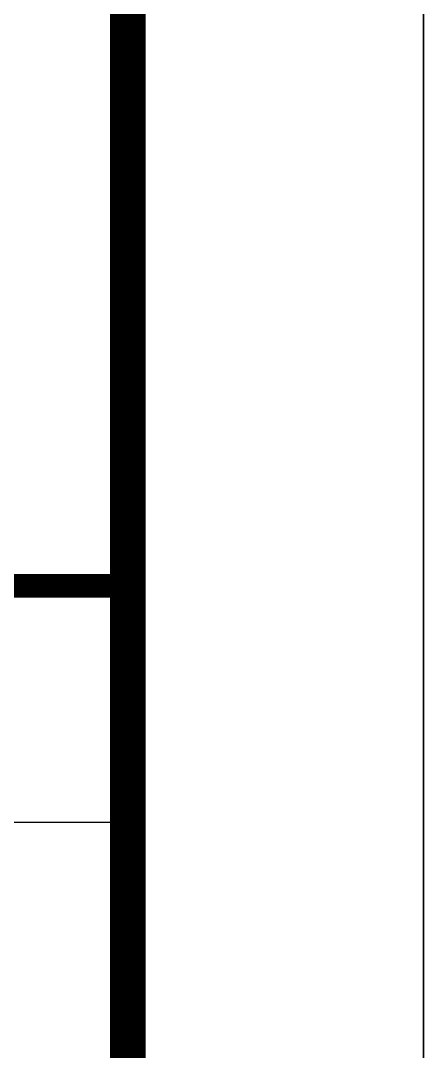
# Model space of a CAD drawing. Header units: millimetres. Extents: x 12325263 to 13848842, y -1463133 to 573208.
# Drawn here: x 12646797 to 12648842, y -1128856 to -1123619 of the extents above; entities that cross this region are included whole.
import ezdxf
from ezdxf.enums import TextEntityAlignment as Align

# ---------------------------------------------------------------- set-up
doc = ezdxf.new("R2010")
doc.units = ezdxf.units.MM
doc.header["$LTSCALE"] = 1000
for name, color, linetype in [('PUB_HATCH', 8, 'Continuous'), ('TITLIN', 7, 'Continuous'), ('TITLIN1', 7, 'Continuous'), ('电子签名', 6, 'Continuous')]:
    doc.layers.add(name, color=color, linetype=linetype)
doc.styles.add('ACHT', font='simhei.ttf')
doc.styles.add('TITXC', font='simhei.ttf')
doc.styles.add('TITXV', font='', dxfattribs={"width": 0.7})
doc.styles.get('TITXV').set_extended_font_data('SimSun')

# ---------------------------------------------------------------- blocks, each defined once
blk = doc.blocks.new('横向图框_A0')
at = {"layer": 'TITLIN'}
blk.add_line((1114, 206.115), (1179, 206.115), dxfattribs=at)
at = {"layer": 'TITLIN', "const_width": 0.8}
blk.add_lwpolyline([(1114, 214.115), (1179, 214.115)], dxfattribs=at)
at = {"layer": 'TITLIN1'}
blk.add_lwpolyline([(0, 0), (1189, 0), (1189, 841), (0, 841)], close=True, dxfattribs=at)
at = {"layer": 'TITLIN1', "const_width": 1.2}
blk.add_lwpolyline([(25, 10), (1179, 10), (1179, 831), (25, 831)], close=True, dxfattribs=at)
blk.add_lwpolyline([(25, 10), (1179, 10), (1179, 831), (25, 831)], close=True, dxfattribs=at)
at = {"style": 'TITXV', "width": 0.8}
for tag, p in [('智能化', (9.375, 781)), ('暖通', (3.125, 781)), ('给排水', (15.625, 705)), ('建筑', (3.125, 705)), ('结构', (9.375, 705)), ('电气', (21.875, 705))]:
    blk.add_attdef(tag, text='', height=2.5, rotation=90, dxfattribs=at).set_placement(p, align=Align.MIDDLE_CENTER)
for tag, height, style, p in [('总工程师', 3, 'ACHT', (1143.109, 210.304)), ('审定', 3, 'ACHT', (1143.109, 202.304)), ('审核', 3, 'ACHT', (1143.109, 194.304)), ('设计总负责人1', 3, 'ACHT', (1143.109, 186.304)), ('设计总负责人2', 3, 'ACHT', (1143.109, 178.304)), ('设计总负责人3', 3, 'ACHT', (1143.109, 170.304)), ('专业负责人1', 3, 'ACHT', (1143.109, 162.304)), ('专业负责人2', 3, 'ACHT', (1143.109, 154.304)), ('专业负责人3', 3, 'ACHT', (1143.109, 146.304)), ('校核1', 3, 'ACHT', (1143.109, 138.304)), ('校核2', 3, 'ACHT', (1143.109, 130.304)), ('设计1', 3, 'ACHT', (1143.109, 122.304)), ('设计2', 3, 'ACHT', (1143.109, 114.304)), ('工程编号', 3, 'TITXC', (1142.308, 74.793)), ('专业', 3, 'TITXC', (1170.433, 74.793)), ('设计阶段', 3, 'TITXC', (1155.544, 67.776)), ('图号', 5, 'TITXC', (1140.343, 32.746)), ('出图日期', 3, 'ACHT', (1144.346, 24.293))]:
    blk.add_attdef(tag, text='', height=height, dxfattribs=dict(style=style)).set_placement(p, align=Align.MIDDLE_CENTER)
at = {"style": 'TITXC', "flags": 1}
for tag, height, p in [('建设单位', 3, (1149.822, 102.293)), ('工程名称', 3, (1149.822, 86.293)), ('图纸名称', 5, (1149.822, 51.043))]:
    blk.add_attdef(tag, text='', height=height, dxfattribs=at).set_placement(p, align=Align.MIDDLE_CENTER)
at = {"style": 'ACHT', "width": 0.8}
for tag, p in [('版本号', (1172.763, 32.793)), ('序号', (1172.763, 24.293))]:
    blk.add_attdef(tag, text='', height=3, dxfattribs=at).set_placement(p, align=Align.MIDDLE_CENTER)
blk = doc.blocks.new('*U20')
blk.add_blockref('横向图框_A0', (0, 0))
blk = doc.blocks.new('A$C62AF6C70')
at = {"layer": '电子签名'}
blk.add_lwpolyline([(0, 0), (0, 10382.2), (2510.4, 10382.2), (2510.4, 0)], close=True, dxfattribs=at)
blk = doc.blocks.new('A$C15443CC7')
for name, p, xscale, yscale, zscale in [('*U20', (0, 0), 150, 150, 150), ('A$C62AF6C70', (173084.4, 16544), 1.49999999998998, 1.49999999998998, 1.49999999998998)]:
    blk.add_blockref(name, p, dxfattribs=dict(xscale=xscale, yscale=yscale, zscale=zscale))

msp = doc.modelspace()

# ---------------------------------------------------------------- linework, layer by layer
at = {"layer": 'PUB_HATCH'}
msp.add_lwpolyline([(12468841.6, -983133), (12648841.6, -983133), (12648841.6, -1213133), (12468841.6, -1213133)], close=True, dxfattribs=at)

# ---------------------------------------------------------------- block references
msp.add_blockref('A$C15443CC7', (12470491.6, -1158608))

doc.saveas('drawing.dxf')
